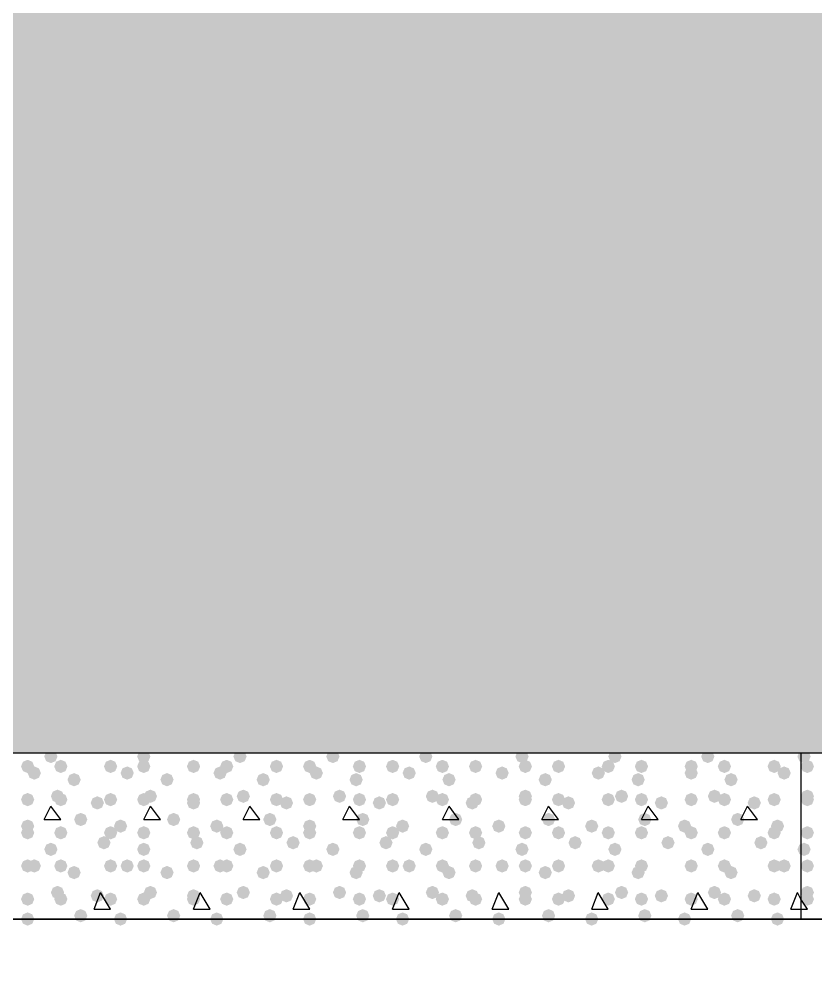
# Model space of a CAD drawing. Header units: millimetres. Extents: x 0 to 420, y 0 to 297.
# Drawn here: x 269.68 to 279.84, y 180.83 to 193.18 of the extents above; entities that cross this region are included whole.
import ezdxf

# ---------------------------------------------------------------- set-up
doc = ezdxf.new("R2010")
doc.units = ezdxf.units.MM
doc.layers.get('0').update_dxf_attribs({"linetype": 'CONTINUOUS'})

msp = doc.modelspace()

# ---------------------------------------------------------------- hatches: boundary and pattern name
at = {"true_color": 0x000008}
h = msp.add_hatch(color=0, dxfattribs=at)
h.paths.add_polyline_path([(379.603, 202.861333), (218.228333, 202.861333), (379.603, 183.811333)], flags=0)
h.paths.add_polyline_path([(218.228333, 202.861333), (379.603, 183.811333), (218.228333, 183.811333)], flags=0)
for points in [[(270.171333, 183.769), (270.146462, 183.709204), (270.086667, 183.684333), (270.026871, 183.709204), (270.002, 183.769), (270.026871, 183.828796), (270.086667, 183.853667), (270.146462, 183.828796)], [(271.356667, 183.769), (271.331796, 183.709204), (271.272, 183.684333), (271.212204, 183.709204), (271.187333, 183.769), (271.212204, 183.828796), (271.272, 183.853667), (271.331796, 183.828796)], [(272.584333, 183.769), (272.559463, 183.709204), (272.499667, 183.684333), (272.439871, 183.709204), (272.415, 183.769), (272.439871, 183.828796), (272.499667, 183.853667), (272.559462, 183.828796)], [(273.769667, 183.769), (273.744796, 183.709204), (273.685, 183.684333), (273.625204, 183.709204), (273.600333, 183.769), (273.625204, 183.828796), (273.685, 183.853667), (273.744796, 183.828796)], [(274.955, 183.769), (274.930129, 183.709204), (274.870333, 183.684333), (274.810538, 183.709204), (274.785667, 183.769), (274.810537, 183.828796), (274.870333, 183.853667), (274.930129, 183.828796)], [(276.182667, 183.769), (276.157796, 183.709204), (276.098, 183.684333), (276.038204, 183.709204), (276.013333, 183.769), (276.038204, 183.828796), (276.098, 183.853667), (276.157796, 183.828796)], [(277.368, 183.769), (277.343129, 183.709204), (277.283333, 183.684333), (277.223538, 183.709204), (277.198667, 183.769), (277.223537, 183.828796), (277.283333, 183.853667), (277.343129, 183.828796)], [(278.553333, 183.769), (278.528462, 183.709204), (278.468667, 183.684333), (278.408871, 183.709204), (278.384, 183.769), (278.408871, 183.828796), (278.468667, 183.853667), (278.528462, 183.828796)], [(269.875, 183.642), (269.850129, 183.582204), (269.790333, 183.557333), (269.730537, 183.582204), (269.705667, 183.642), (269.730537, 183.701796), (269.790333, 183.726667), (269.850129, 183.701796)], [(270.298333, 183.642), (270.273462, 183.582204), (270.213667, 183.557333), (270.153871, 183.582204), (270.129, 183.642), (270.153871, 183.701796), (270.213667, 183.726667), (270.273462, 183.701796)], [(270.933333, 183.642), (270.908462, 183.582204), (270.848667, 183.557333), (270.788871, 183.582204), (270.764, 183.642), (270.788871, 183.701796), (270.848667, 183.726667), (270.908462, 183.701796)], [(271.356667, 183.642), (271.331796, 183.582204), (271.272, 183.557333), (271.212204, 183.582204), (271.187333, 183.642), (271.212204, 183.701796), (271.272, 183.726667), (271.331796, 183.701796)], [(271.991667, 183.642), (271.966796, 183.582204), (271.907, 183.557333), (271.847204, 183.582204), (271.822333, 183.642), (271.847204, 183.701796), (271.907, 183.726667), (271.966796, 183.701796)], [(272.415, 183.642), (272.390129, 183.582204), (272.330333, 183.557333), (272.270538, 183.582204), (272.245667, 183.642), (272.270537, 183.701796), (272.330333, 183.726667), (272.390129, 183.701796)], [(273.05, 183.642), (273.025129, 183.582204), (272.965333, 183.557333), (272.905538, 183.582204), (272.880667, 183.642), (272.905537, 183.701796), (272.965333, 183.726667), (273.025129, 183.701796)], [(273.473333, 183.642), (273.448463, 183.582204), (273.388667, 183.557333), (273.328871, 183.582204), (273.304, 183.642), (273.328871, 183.701796), (273.388667, 183.726667), (273.448462, 183.701796)], [(274.108333, 183.642), (274.083463, 183.582204), (274.023667, 183.557333), (273.963871, 183.582204), (273.939, 183.642), (273.963871, 183.701796), (274.023667, 183.726667), (274.083462, 183.701796)], [(274.531667, 183.642), (274.506796, 183.582204), (274.447, 183.557333), (274.387204, 183.582204), (274.362333, 183.642), (274.387204, 183.701796), (274.447, 183.726667), (274.506796, 183.701796)], [(275.166667, 183.642), (275.141796, 183.582204), (275.082, 183.557333), (275.022204, 183.582204), (274.997333, 183.642), (275.022204, 183.701796), (275.082, 183.726667), (275.141796, 183.701796)], [(275.59, 183.642), (275.565129, 183.582204), (275.505333, 183.557333), (275.445538, 183.582204), (275.420667, 183.642), (275.445537, 183.701796), (275.505333, 183.726667), (275.565129, 183.701796)], [(276.225, 183.642), (276.200129, 183.582204), (276.140333, 183.557333), (276.080537, 183.582204), (276.055667, 183.642), (276.080537, 183.701796), (276.140333, 183.726667), (276.200129, 183.701796)], [(276.648333, 183.642), (276.623462, 183.582204), (276.563667, 183.557333), (276.503871, 183.582204), (276.479, 183.642), (276.503871, 183.701796), (276.563667, 183.726667), (276.623462, 183.701796)], [(277.283333, 183.642), (277.258462, 183.582204), (277.198667, 183.557333), (277.138871, 183.582204), (277.114, 183.642), (277.138871, 183.701796), (277.198667, 183.726667), (277.258462, 183.701796)], [(277.706667, 183.642), (277.681796, 183.582204), (277.622, 183.557333), (277.562204, 183.582204), (277.537333, 183.642), (277.562204, 183.701796), (277.622, 183.726667), (277.681796, 183.701796)], [(278.341667, 183.642), (278.316796, 183.582204), (278.257, 183.557333), (278.197204, 183.582204), (278.172333, 183.642), (278.197204, 183.701796), (278.257, 183.726667), (278.316796, 183.701796)], [(278.765, 183.642), (278.740129, 183.582204), (278.680333, 183.557333), (278.620538, 183.582204), (278.595667, 183.642), (278.620537, 183.701796), (278.680333, 183.726667), (278.740129, 183.701796)], [(279.4, 183.642), (279.375129, 183.582204), (279.315333, 183.557333), (279.255538, 183.582204), (279.230667, 183.642), (279.255537, 183.701796), (279.315333, 183.726667), (279.375129, 183.701796)], [(269.959667, 183.557333), (269.934796, 183.497537), (269.875, 183.472667), (269.815204, 183.497537), (269.790333, 183.557333), (269.815204, 183.617129), (269.875, 183.642), (269.934796, 183.617129)], [(270.467667, 183.472667), (270.442796, 183.412871), (270.383, 183.388), (270.323204, 183.412871), (270.298333, 183.472667), (270.323204, 183.532462), (270.383, 183.557333), (270.442796, 183.532463)], [(271.145, 183.557333), (271.120129, 183.497537), (271.060333, 183.472667), (271.000538, 183.497537), (270.975667, 183.557333), (271.000537, 183.617129), (271.060333, 183.642), (271.120129, 183.617129)], [(271.653, 183.472667), (271.628129, 183.412871), (271.568333, 183.388), (271.508537, 183.412871), (271.483667, 183.472667), (271.508537, 183.532462), (271.568333, 183.557333), (271.628129, 183.532463)], [(272.330333, 183.557333), (272.305462, 183.497537), (272.245667, 183.472667), (272.185871, 183.497537), (272.161, 183.557333), (272.185871, 183.617129), (272.245667, 183.642), (272.305462, 183.617129)], [(272.880667, 183.472667), (272.855796, 183.412871), (272.796, 183.388), (272.736204, 183.412871), (272.711333, 183.472667), (272.736204, 183.532462), (272.796, 183.557333), (272.855796, 183.532463)], [(273.558, 183.557333), (273.533129, 183.497537), (273.473333, 183.472667), (273.413537, 183.497537), (273.388667, 183.557333), (273.413537, 183.617129), (273.473333, 183.642), (273.533129, 183.617129)], [(274.066, 183.472667), (274.041129, 183.412871), (273.981333, 183.388), (273.921538, 183.412871), (273.896667, 183.472667), (273.921537, 183.532462), (273.981333, 183.557333), (274.041129, 183.532463)], [(274.743333, 183.557333), (274.718462, 183.497537), (274.658667, 183.472667), (274.598871, 183.497537), (274.574, 183.557333), (274.598871, 183.617129), (274.658667, 183.642), (274.718462, 183.617129)], [(275.251333, 183.472667), (275.226462, 183.412871), (275.166667, 183.388), (275.106871, 183.412871), (275.082, 183.472667), (275.106871, 183.532462), (275.166667, 183.557333), (275.226462, 183.532463)], [(275.928667, 183.557333), (275.903796, 183.497537), (275.844, 183.472667), (275.784204, 183.497537), (275.759333, 183.557333), (275.784204, 183.617129), (275.844, 183.642), (275.903796, 183.617129)], [(276.479, 183.472667), (276.454129, 183.412871), (276.394333, 183.388), (276.334538, 183.412871), (276.309667, 183.472667), (276.334537, 183.532462), (276.394333, 183.557333), (276.454129, 183.532463)], [(277.156333, 183.557333), (277.131463, 183.497537), (277.071667, 183.472667), (277.011871, 183.497537), (276.987, 183.557333), (277.011871, 183.617129), (277.071667, 183.642), (277.131462, 183.617129)], [(277.664333, 183.472667), (277.639462, 183.412871), (277.579667, 183.388), (277.519871, 183.412871), (277.495, 183.472667), (277.519871, 183.532462), (277.579667, 183.557333), (277.639462, 183.532463)], [(278.341667, 183.557333), (278.316796, 183.497537), (278.257, 183.472667), (278.197204, 183.497537), (278.172333, 183.557333), (278.197204, 183.617129), (278.257, 183.642), (278.316796, 183.617129)], [(278.849667, 183.472667), (278.824796, 183.412871), (278.765, 183.388), (278.705204, 183.412871), (278.680333, 183.472667), (278.705204, 183.532462), (278.765, 183.557333), (278.824796, 183.532463)], [(279.527, 183.557333), (279.502129, 183.497537), (279.442333, 183.472667), (279.382538, 183.497537), (279.357667, 183.557333), (279.382537, 183.617129), (279.442333, 183.642), (279.502129, 183.617129)], [(269.875, 183.218667), (269.850129, 183.158871), (269.790333, 183.134), (269.730537, 183.158871), (269.705667, 183.218667), (269.730537, 183.278462), (269.790333, 183.303333), (269.850129, 183.278463)], [(270.256, 183.261), (270.231129, 183.201204), (270.171333, 183.176333), (270.111538, 183.201204), (270.086667, 183.261), (270.111537, 183.320796), (270.171333, 183.345667), (270.231129, 183.320796)], [(270.298333, 183.218667), (270.273462, 183.158871), (270.213667, 183.134), (270.153871, 183.158871), (270.129, 183.218667), (270.153871, 183.278462), (270.213667, 183.303333), (270.273462, 183.278463)], [(270.933333, 183.218667), (270.908462, 183.158871), (270.848667, 183.134), (270.788871, 183.158871), (270.764, 183.218667), (270.788871, 183.278462), (270.848667, 183.303333), (270.908462, 183.278463)], [(271.356667, 183.218667), (271.331796, 183.158871), (271.272, 183.134), (271.212204, 183.158871), (271.187333, 183.218667), (271.212204, 183.278462), (271.272, 183.303333), (271.331796, 183.278463)], [(271.441333, 183.261), (271.416462, 183.201204), (271.356667, 183.176333), (271.296871, 183.201204), (271.272, 183.261), (271.296871, 183.320796), (271.356667, 183.345667), (271.416462, 183.320796)], [(271.991667, 183.218667), (271.966796, 183.158871), (271.907, 183.134), (271.847204, 183.158871), (271.822333, 183.218667), (271.847204, 183.278462), (271.907, 183.303333), (271.966796, 183.278463)], [(272.415, 183.218667), (272.390129, 183.158871), (272.330333, 183.134), (272.270538, 183.158871), (272.245667, 183.218667), (272.270537, 183.278462), (272.330333, 183.303333), (272.390129, 183.278463)], [(272.626667, 183.261), (272.601796, 183.201204), (272.542, 183.176333), (272.482204, 183.201204), (272.457333, 183.261), (272.482204, 183.320796), (272.542, 183.345667), (272.601796, 183.320796)], [(273.05, 183.218667), (273.025129, 183.158871), (272.965333, 183.134), (272.905538, 183.158871), (272.880667, 183.218667), (272.905537, 183.278462), (272.965333, 183.303333), (273.025129, 183.278463)], [(273.473333, 183.218667), (273.448463, 183.158871), (273.388667, 183.134), (273.328871, 183.158871), (273.304, 183.218667), (273.328871, 183.278462), (273.388667, 183.303333), (273.448462, 183.278463)], [(273.854333, 183.261), (273.829462, 183.201204), (273.769667, 183.176333), (273.709871, 183.201204), (273.685, 183.261), (273.709871, 183.320796), (273.769667, 183.345667), (273.829462, 183.320796)], [(274.108333, 183.218667), (274.083463, 183.158871), (274.023667, 183.134), (273.963871, 183.158871), (273.939, 183.218667), (273.963871, 183.278462), (274.023667, 183.303333), (274.083462, 183.278463)], [(274.531667, 183.218667), (274.506796, 183.158871), (274.447, 183.134), (274.387204, 183.158871), (274.362333, 183.218667), (274.387204, 183.278462), (274.447, 183.303333), (274.506796, 183.278463)], [(275.039667, 183.261), (275.014796, 183.201204), (274.955, 183.176333), (274.895204, 183.201204), (274.870333, 183.261), (274.895204, 183.320796), (274.955, 183.345667), (275.014796, 183.320796)], [(275.166667, 183.218667), (275.141796, 183.158871), (275.082, 183.134), (275.022204, 183.158871), (274.997333, 183.218667), (275.022204, 183.278462), (275.082, 183.303333), (275.141796, 183.278463)], [(275.59, 183.218667), (275.565129, 183.158871), (275.505333, 183.134), (275.445538, 183.158871), (275.420667, 183.218667), (275.445537, 183.278462), (275.505333, 183.303333), (275.565129, 183.278463)], [(276.225, 183.261), (276.200129, 183.201204), (276.140333, 183.176333), (276.080537, 183.201204), (276.055667, 183.261), (276.080537, 183.320796), (276.140333, 183.345667), (276.200129, 183.320796)], [(276.225, 183.218667), (276.200129, 183.158871), (276.140333, 183.134), (276.080537, 183.158871), (276.055667, 183.218667), (276.080537, 183.278462), (276.140333, 183.303333), (276.200129, 183.278463)], [(276.648333, 183.218667), (276.623462, 183.158871), (276.563667, 183.134), (276.503871, 183.158871), (276.479, 183.218667), (276.503871, 183.278462), (276.563667, 183.303333), (276.623462, 183.278463)], [(277.283333, 183.218667), (277.258462, 183.158871), (277.198667, 183.134), (277.138871, 183.158871), (277.114, 183.218667), (277.138871, 183.278462), (277.198667, 183.303333), (277.258462, 183.278463)], [(277.452667, 183.261), (277.427796, 183.201204), (277.368, 183.176333), (277.308204, 183.201204), (277.283333, 183.261), (277.308204, 183.320796), (277.368, 183.345667), (277.427796, 183.320796)], [(277.706667, 183.218667), (277.681796, 183.158871), (277.622, 183.134), (277.562204, 183.158871), (277.537333, 183.218667), (277.562204, 183.278462), (277.622, 183.303333), (277.681796, 183.278463)], [(278.341667, 183.218667), (278.316796, 183.158871), (278.257, 183.134), (278.197204, 183.158871), (278.172333, 183.218667), (278.197204, 183.278462), (278.257, 183.303333), (278.316796, 183.278463)], [(278.638, 183.261), (278.613129, 183.201204), (278.553333, 183.176333), (278.493538, 183.201204), (278.468667, 183.261), (278.493537, 183.320796), (278.553333, 183.345667), (278.613129, 183.320796)], [(278.765, 183.218667), (278.740129, 183.158871), (278.680333, 183.134), (278.620538, 183.158871), (278.595667, 183.218667), (278.620537, 183.278462), (278.680333, 183.303333), (278.740129, 183.278463)], [(279.4, 183.218667), (279.375129, 183.158871), (279.315333, 183.134), (279.255538, 183.158871), (279.230667, 183.218667), (279.255537, 183.278462), (279.315333, 183.303333), (279.375129, 183.278463)], [(270.764, 183.176333), (270.739129, 183.116537), (270.679333, 183.091667), (270.619537, 183.116537), (270.594667, 183.176333), (270.619537, 183.236129), (270.679333, 183.261), (270.739129, 183.236129)], [(271.991667, 183.176333), (271.966796, 183.116537), (271.907, 183.091667), (271.847204, 183.116537), (271.822333, 183.176333), (271.847204, 183.236129), (271.907, 183.261), (271.966796, 183.236129)], [(273.177, 183.176333), (273.152129, 183.116537), (273.092333, 183.091667), (273.032537, 183.116537), (273.007667, 183.176333), (273.032537, 183.236129), (273.092333, 183.261), (273.152129, 183.236129)], [(274.362333, 183.176333), (274.337463, 183.116537), (274.277667, 183.091667), (274.217871, 183.116537), (274.193, 183.176333), (274.217871, 183.236129), (274.277667, 183.261), (274.337462, 183.236129)], [(275.547667, 183.176333), (275.522796, 183.116537), (275.463, 183.091667), (275.403204, 183.116537), (275.378333, 183.176333), (275.403204, 183.236129), (275.463, 183.261), (275.522796, 183.236129)], [(276.775333, 183.176333), (276.750463, 183.116537), (276.690667, 183.091667), (276.630871, 183.116537), (276.606, 183.176333), (276.630871, 183.236129), (276.690667, 183.261), (276.750462, 183.236129)], [(277.960667, 183.176333), (277.935796, 183.116537), (277.876, 183.091667), (277.816204, 183.116537), (277.791333, 183.176333), (277.816204, 183.236129), (277.876, 183.261), (277.935796, 183.236129)], [(279.146, 183.176333), (279.121129, 183.116537), (279.061333, 183.091667), (279.001537, 183.116537), (278.976667, 183.176333), (279.001537, 183.236129), (279.061333, 183.261), (279.121129, 183.236129)], [(269.875, 182.88), (269.850129, 182.820204), (269.790333, 182.795333), (269.730537, 182.820204), (269.705667, 182.88), (269.730537, 182.939796), (269.790333, 182.964667), (269.850129, 182.939796)], [(270.552333, 182.964667), (270.527462, 182.904871), (270.467667, 182.88), (270.407871, 182.904871), (270.383, 182.964667), (270.407871, 183.024462), (270.467667, 183.049333), (270.527462, 183.024463)], [(271.060333, 182.88), (271.035462, 182.820204), (270.975667, 182.795333), (270.915871, 182.820204), (270.891, 182.88), (270.915871, 182.939796), (270.975667, 182.964667), (271.035462, 182.939796)], [(271.737667, 182.964667), (271.712796, 182.904871), (271.653, 182.88), (271.593204, 182.904871), (271.568333, 182.964667), (271.593204, 183.024462), (271.653, 183.049333), (271.712796, 183.024463)], [(272.288, 182.88), (272.263129, 182.820204), (272.203333, 182.795333), (272.143537, 182.820204), (272.118667, 182.88), (272.143537, 182.939796), (272.203333, 182.964667), (272.263129, 182.939796)], [(272.965333, 182.964667), (272.940462, 182.904871), (272.880667, 182.88), (272.820871, 182.904871), (272.796, 182.964667), (272.820871, 183.024462), (272.880667, 183.049333), (272.940462, 183.024463)], [(273.473333, 182.88), (273.448463, 182.820204), (273.388667, 182.795333), (273.328871, 182.820204), (273.304, 182.88), (273.328871, 182.939796), (273.388667, 182.964667), (273.448462, 182.939796)], [(274.150667, 182.964667), (274.125796, 182.904871), (274.066, 182.88), (274.006204, 182.904871), (273.981333, 182.964667), (274.006204, 183.024462), (274.066, 183.049333), (274.125796, 183.024463)], [(274.658667, 182.88), (274.633796, 182.820204), (274.574, 182.795333), (274.514204, 182.820204), (274.489333, 182.88), (274.514204, 182.939796), (274.574, 182.964667), (274.633796, 182.939796)], [(275.336, 182.964667), (275.311129, 182.904871), (275.251333, 182.88), (275.191537, 182.904871), (275.166667, 182.964667), (275.191537, 183.024462), (275.251333, 183.049333), (275.311129, 183.024463)], [(275.886333, 182.88), (275.861463, 182.820204), (275.801667, 182.795333), (275.741871, 182.820204), (275.717, 182.88), (275.741871, 182.939796), (275.801667, 182.964667), (275.861462, 182.939796)], [(276.521333, 182.964667), (276.496463, 182.904871), (276.436667, 182.88), (276.376871, 182.904871), (276.352, 182.964667), (276.376871, 183.024462), (276.436667, 183.049333), (276.496462, 183.024463)], [(277.071667, 182.88), (277.046796, 182.820204), (276.987, 182.795333), (276.927204, 182.820204), (276.902333, 182.88), (276.927204, 182.939796), (276.987, 182.964667), (277.046796, 182.939796)], [(277.749, 182.964667), (277.724129, 182.904871), (277.664333, 182.88), (277.604537, 182.904871), (277.579667, 182.964667), (277.604537, 183.024462), (277.664333, 183.049333), (277.724129, 183.024463)], [(278.257, 182.88), (278.232129, 182.820204), (278.172333, 182.795333), (278.112538, 182.820204), (278.087667, 182.88), (278.112537, 182.939796), (278.172333, 182.964667), (278.232129, 182.939796)], [(278.934333, 182.964667), (278.909462, 182.904871), (278.849667, 182.88), (278.789871, 182.904871), (278.765, 182.964667), (278.789871, 183.024462), (278.849667, 183.049333), (278.909462, 183.024463)], [(279.442333, 182.88), (279.417462, 182.820204), (279.357667, 182.795333), (279.297871, 182.820204), (279.273, 182.88), (279.297871, 182.939796), (279.357667, 182.964667), (279.417462, 182.939796)], [(269.875, 182.795333), (269.850129, 182.735537), (269.790333, 182.710667), (269.730537, 182.735537), (269.705667, 182.795333), (269.730537, 182.855129), (269.790333, 182.88), (269.850129, 182.855129)], [(270.298333, 182.795333), (270.273462, 182.735537), (270.213667, 182.710667), (270.153871, 182.735537), (270.129, 182.795333), (270.153871, 182.855129), (270.213667, 182.88), (270.273462, 182.855129)], [(270.933333, 182.795333), (270.908462, 182.735537), (270.848667, 182.710667), (270.788871, 182.735537), (270.764, 182.795333), (270.788871, 182.855129), (270.848667, 182.88), (270.908462, 182.855129)], [(271.356667, 182.795333), (271.331796, 182.735537), (271.272, 182.710667), (271.212204, 182.735537), (271.187333, 182.795333), (271.212204, 182.855129), (271.272, 182.88), (271.331796, 182.855129)], [(271.991667, 182.795333), (271.966796, 182.735537), (271.907, 182.710667), (271.847204, 182.735537), (271.822333, 182.795333), (271.847204, 182.855129), (271.907, 182.88), (271.966796, 182.855129)], [(272.415, 182.795333), (272.390129, 182.735537), (272.330333, 182.710667), (272.270538, 182.735537), (272.245667, 182.795333), (272.270537, 182.855129), (272.330333, 182.88), (272.390129, 182.855129)], [(273.05, 182.795333), (273.025129, 182.735537), (272.965333, 182.710667), (272.905538, 182.735537), (272.880667, 182.795333), (272.905537, 182.855129), (272.965333, 182.88), (273.025129, 182.855129)], [(273.473333, 182.795333), (273.448463, 182.735537), (273.388667, 182.710667), (273.328871, 182.735537), (273.304, 182.795333), (273.328871, 182.855129), (273.388667, 182.88), (273.448462, 182.855129)], [(274.108333, 182.795333), (274.083463, 182.735537), (274.023667, 182.710667), (273.963871, 182.735537), (273.939, 182.795333), (273.963871, 182.855129), (274.023667, 182.88), (274.083462, 182.855129)], [(274.531667, 182.795333), (274.506796, 182.735537), (274.447, 182.710667), (274.387204, 182.735537), (274.362333, 182.795333), (274.387204, 182.855129), (274.447, 182.88), (274.506796, 182.855129)], [(275.166667, 182.795333), (275.141796, 182.735537), (275.082, 182.710667), (275.022204, 182.735537), (274.997333, 182.795333), (275.022204, 182.855129), (275.082, 182.88), (275.141796, 182.855129)], [(275.59, 182.795333), (275.565129, 182.735537), (275.505333, 182.710667), (275.445538, 182.735537), (275.420667, 182.795333), (275.445537, 182.855129), (275.505333, 182.88), (275.565129, 182.855129)], [(276.225, 182.795333), (276.200129, 182.735537), (276.140333, 182.710667), (276.080537, 182.735537), (276.055667, 182.795333), (276.080537, 182.855129), (276.140333, 182.88), (276.200129, 182.855129)], [(276.648333, 182.795333), (276.623462, 182.735537), (276.563667, 182.710667), (276.503871, 182.735537), (276.479, 182.795333), (276.503871, 182.855129), (276.563667, 182.88), (276.623462, 182.855129)], [(277.283333, 182.795333), (277.258462, 182.735537), (277.198667, 182.710667), (277.138871, 182.735537), (277.114, 182.795333), (277.138871, 182.855129), (277.198667, 182.88), (277.258462, 182.855129)], [(277.706667, 182.795333), (277.681796, 182.735537), (277.622, 182.710667), (277.562204, 182.735537), (277.537333, 182.795333), (277.562204, 182.855129), (277.622, 182.88), (277.681796, 182.855129)], [(278.341667, 182.795333), (278.316796, 182.735537), (278.257, 182.710667), (278.197204, 182.735537), (278.172333, 182.795333), (278.197204, 182.855129), (278.257, 182.88), (278.316796, 182.855129)], [(278.765, 182.795333), (278.740129, 182.735537), (278.680333, 182.710667), (278.620538, 182.735537), (278.595667, 182.795333), (278.620537, 182.855129), (278.680333, 182.88), (278.740129, 182.855129)], [(279.4, 182.795333), (279.375129, 182.735537), (279.315333, 182.710667), (279.255538, 182.735537), (279.230667, 182.795333), (279.255537, 182.855129), (279.315333, 182.88), (279.375129, 182.855129)], [(270.848667, 182.668333), (270.823796, 182.608537), (270.764, 182.583667), (270.704204, 182.608537), (270.679333, 182.668333), (270.704204, 182.728129), (270.764, 182.753), (270.823796, 182.728129)], [(272.034, 182.668333), (272.009129, 182.608537), (271.949333, 182.583667), (271.889537, 182.608537), (271.864667, 182.668333), (271.889537, 182.728129), (271.949333, 182.753), (272.009129, 182.728129)], [(273.261667, 182.668333), (273.236796, 182.608537), (273.177, 182.583667), (273.117204, 182.608537), (273.092333, 182.668333), (273.117204, 182.728129), (273.177, 182.753), (273.236796, 182.728129)], [(274.447, 182.668333), (274.422129, 182.608537), (274.362333, 182.583667), (274.302537, 182.608537), (274.277667, 182.668333), (274.302537, 182.728129), (274.362333, 182.753), (274.422129, 182.728129)], [(275.632333, 182.668333), (275.607463, 182.608537), (275.547667, 182.583667), (275.487871, 182.608537), (275.463, 182.668333), (275.487871, 182.728129), (275.547667, 182.753), (275.607462, 182.728129)], [(276.86, 182.668333), (276.835129, 182.608537), (276.775333, 182.583667), (276.715537, 182.608537), (276.690667, 182.668333), (276.715537, 182.728129), (276.775333, 182.753), (276.835129, 182.728129)], [(278.045333, 182.668333), (278.020463, 182.608537), (277.960667, 182.583667), (277.900871, 182.608537), (277.876, 182.668333), (277.900871, 182.728129), (277.960667, 182.753), (278.020462, 182.728129)], [(279.230667, 182.668333), (279.205796, 182.608537), (279.146, 182.583667), (279.086204, 182.608537), (279.061333, 182.668333), (279.086204, 182.728129), (279.146, 182.753), (279.205796, 182.728129)], [(270.171333, 182.583667), (270.146462, 182.523871), (270.086667, 182.499), (270.026871, 182.523871), (270.002, 182.583667), (270.026871, 182.643462), (270.086667, 182.668333), (270.146462, 182.643463)], [(271.356667, 182.583667), (271.331796, 182.523871), (271.272, 182.499), (271.212204, 182.523871), (271.187333, 182.583667), (271.212204, 182.643462), (271.272, 182.668333), (271.331796, 182.643463)], [(272.584333, 182.583667), (272.559463, 182.523871), (272.499667, 182.499), (272.439871, 182.523871), (272.415, 182.583667), (272.439871, 182.643462), (272.499667, 182.668333), (272.559462, 182.643463)], [(273.769667, 182.583667), (273.744796, 182.523871), (273.685, 182.499), (273.625204, 182.523871), (273.600333, 182.583667), (273.625204, 182.643462), (273.685, 182.668333), (273.744796, 182.643463)], [(274.955, 182.583667), (274.930129, 182.523871), (274.870333, 182.499), (274.810538, 182.523871), (274.785667, 182.583667), (274.810537, 182.643462), (274.870333, 182.668333), (274.930129, 182.643463)], [(276.182667, 182.583667), (276.157796, 182.523871), (276.098, 182.499), (276.038204, 182.523871), (276.013333, 182.583667), (276.038204, 182.643462), (276.098, 182.668333), (276.157796, 182.643463)], [(277.368, 182.583667), (277.343129, 182.523871), (277.283333, 182.499), (277.223538, 182.523871), (277.198667, 182.583667), (277.223537, 182.643462), (277.283333, 182.668333), (277.343129, 182.643463)], [(278.553333, 182.583667), (278.528462, 182.523871), (278.468667, 182.499), (278.408871, 182.523871), (278.384, 182.583667), (278.408871, 182.643462), (278.468667, 182.668333), (278.528462, 182.643463)], [(269.875, 182.372), (269.850129, 182.312204), (269.790333, 182.287333), (269.730537, 182.312204), (269.705667, 182.372), (269.730537, 182.431796), (269.790333, 182.456667), (269.850129, 182.431796)], [(269.959667, 182.372), (269.934796, 182.312204), (269.875, 182.287333), (269.815204, 182.312204), (269.790333, 182.372), (269.815204, 182.431796), (269.875, 182.456667), (269.934796, 182.431796)], [(270.298333, 182.372), (270.273462, 182.312204), (270.213667, 182.287333), (270.153871, 182.312204), (270.129, 182.372), (270.153871, 182.431796), (270.213667, 182.456667), (270.273462, 182.431796)], [(270.933333, 182.372), (270.908462, 182.312204), (270.848667, 182.287333), (270.788871, 182.312204), (270.764, 182.372), (270.788871, 182.431796), (270.848667, 182.456667), (270.908462, 182.431796)], [(271.145, 182.372), (271.120129, 182.312204), (271.060333, 182.287333), (271.000538, 182.312204), (270.975667, 182.372), (271.000537, 182.431796), (271.060333, 182.456667), (271.120129, 182.431796)], [(271.356667, 182.372), (271.331796, 182.312204), (271.272, 182.287333), (271.212204, 182.312204), (271.187333, 182.372), (271.212204, 182.431796), (271.272, 182.456667), (271.331796, 182.431796)], [(271.991667, 182.372), (271.966796, 182.312204), (271.907, 182.287333), (271.847204, 182.312204), (271.822333, 182.372), (271.847204, 182.431796), (271.907, 182.456667), (271.966796, 182.431796)], [(272.330333, 182.372), (272.305462, 182.312204), (272.245667, 182.287333), (272.185871, 182.312204), (272.161, 182.372), (272.185871, 182.431796), (272.245667, 182.456667), (272.305462, 182.431796)], [(272.415, 182.372), (272.390129, 182.312204), (272.330333, 182.287333), (272.270538, 182.312204), (272.245667, 182.372), (272.270537, 182.431796), (272.330333, 182.456667), (272.390129, 182.431796)], [(273.05, 182.372), (273.025129, 182.312204), (272.965333, 182.287333), (272.905538, 182.312204), (272.880667, 182.372), (272.905537, 182.431796), (272.965333, 182.456667), (273.025129, 182.431796)], [(273.473333, 182.372), (273.448463, 182.312204), (273.388667, 182.287333), (273.328871, 182.312204), (273.304, 182.372), (273.328871, 182.431796), (273.388667, 182.456667), (273.448462, 182.431796)], [(273.558, 182.372), (273.533129, 182.312204), (273.473333, 182.287333), (273.413537, 182.312204), (273.388667, 182.372), (273.413537, 182.431796), (273.473333, 182.456667), (273.533129, 182.431796)], [(274.108333, 182.372), (274.083463, 182.312204), (274.023667, 182.287333), (273.963871, 182.312204), (273.939, 182.372), (273.963871, 182.431796), (274.023667, 182.456667), (274.083462, 182.431796)], [(274.531667, 182.372), (274.506796, 182.312204), (274.447, 182.287333), (274.387204, 182.312204), (274.362333, 182.372), (274.387204, 182.431796), (274.447, 182.456667), (274.506796, 182.431796)], [(274.743333, 182.372), (274.718462, 182.312204), (274.658667, 182.287333), (274.598871, 182.312204), (274.574, 182.372), (274.598871, 182.431796), (274.658667, 182.456667), (274.718462, 182.431796)], [(275.166667, 182.372), (275.141796, 182.312204), (275.082, 182.287333), (275.022204, 182.312204), (274.997333, 182.372), (275.022204, 182.431796), (275.082, 182.456667), (275.141796, 182.431796)], [(275.59, 182.372), (275.565129, 182.312204), (275.505333, 182.287333), (275.445538, 182.312204), (275.420667, 182.372), (275.445537, 182.431796), (275.505333, 182.456667), (275.565129, 182.431796)], [(275.928667, 182.372), (275.903796, 182.312204), (275.844, 182.287333), (275.784204, 182.312204), (275.759333, 182.372), (275.784204, 182.431796), (275.844, 182.456667), (275.903796, 182.431796)], [(276.225, 182.372), (276.200129, 182.312204), (276.140333, 182.287333), (276.080537, 182.312204), (276.055667, 182.372), (276.080537, 182.431796), (276.140333, 182.456667), (276.200129, 182.431796)], [(276.648333, 182.372), (276.623462, 182.312204), (276.563667, 182.287333), (276.503871, 182.312204), (276.479, 182.372), (276.503871, 182.431796), (276.563667, 182.456667), (276.623462, 182.431796)], [(277.156333, 182.372), (277.131463, 182.312204), (277.071667, 182.287333), (277.011871, 182.312204), (276.987, 182.372), (277.011871, 182.431796), (277.071667, 182.456667), (277.131462, 182.431796)], [(277.283333, 182.372), (277.258462, 182.312204), (277.198667, 182.287333), (277.138871, 182.312204), (277.114, 182.372), (277.138871, 182.431796), (277.198667, 182.456667), (277.258462, 182.431796)], [(277.706667, 182.372), (277.681796, 182.312204), (277.622, 182.287333), (277.562204, 182.312204), (277.537333, 182.372), (277.562204, 182.431796), (277.622, 182.456667), (277.681796, 182.431796)], [(278.341667, 182.372), (278.316796, 182.312204), (278.257, 182.287333), (278.197204, 182.312204), (278.172333, 182.372), (278.197204, 182.431796), (278.257, 182.456667), (278.316796, 182.431796)], [(278.341667, 182.372), (278.316796, 182.312204), (278.257, 182.287333), (278.197204, 182.312204), (278.172333, 182.372), (278.197204, 182.431796), (278.257, 182.456667), (278.316796, 182.431796)], [(278.765, 182.372), (278.740129, 182.312204), (278.680333, 182.287333), (278.620538, 182.312204), (278.595667, 182.372), (278.620537, 182.431796), (278.680333, 182.456667), (278.740129, 182.431796)], [(279.4, 182.372), (279.375129, 182.312204), (279.315333, 182.287333), (279.255538, 182.312204), (279.230667, 182.372), (279.255537, 182.431796), (279.315333, 182.456667), (279.375129, 182.431796)], [(279.527, 182.372), (279.502129, 182.312204), (279.442333, 182.287333), (279.382538, 182.312204), (279.357667, 182.372), (279.382537, 182.431796), (279.442333, 182.456667), (279.502129, 182.431796)], [(270.467667, 182.287333), (270.442796, 182.227537), (270.383, 182.202667), (270.323204, 182.227537), (270.298333, 182.287333), (270.323204, 182.347129), (270.383, 182.372), (270.442796, 182.347129)], [(271.653, 182.287333), (271.628129, 182.227537), (271.568333, 182.202667), (271.508537, 182.227537), (271.483667, 182.287333), (271.508537, 182.347129), (271.568333, 182.372), (271.628129, 182.347129)], [(272.880667, 182.287333), (272.855796, 182.227537), (272.796, 182.202667), (272.736204, 182.227537), (272.711333, 182.287333), (272.736204, 182.347129), (272.796, 182.372), (272.855796, 182.347129)], [(274.066, 182.287333), (274.041129, 182.227537), (273.981333, 182.202667), (273.921538, 182.227537), (273.896667, 182.287333), (273.921537, 182.347129), (273.981333, 182.372), (274.041129, 182.347129)], [(275.251333, 182.287333), (275.226462, 182.227537), (275.166667, 182.202667), (275.106871, 182.227537), (275.082, 182.287333), (275.106871, 182.347129), (275.166667, 182.372), (275.226462, 182.347129)], [(276.479, 182.287333), (276.454129, 182.227537), (276.394333, 182.202667), (276.334538, 182.227537), (276.309667, 182.287333), (276.334537, 182.347129), (276.394333, 182.372), (276.454129, 182.347129)], [(277.664333, 182.287333), (277.639462, 182.227537), (277.579667, 182.202667), (277.519871, 182.227537), (277.495, 182.287333), (277.519871, 182.347129), (277.579667, 182.372), (277.639462, 182.347129)], [(278.849667, 182.287333), (278.824796, 182.227537), (278.765, 182.202667), (278.705204, 182.227537), (278.680333, 182.287333), (278.705204, 182.347129), (278.765, 182.372), (278.824796, 182.347129)], [(270.256, 182.033333), (270.231129, 181.973537), (270.171333, 181.948667), (270.111538, 181.973537), (270.086667, 182.033333), (270.111537, 182.093129), (270.171333, 182.118), (270.231129, 182.093129)], [(270.764, 181.991), (270.739129, 181.931204), (270.679333, 181.906333), (270.619537, 181.931204), (270.594667, 181.991), (270.619537, 182.050796), (270.679333, 182.075667), (270.739129, 182.050796)], [(271.441333, 182.033333), (271.416462, 181.973537), (271.356667, 181.948667), (271.296871, 181.973537), (271.272, 182.033333), (271.296871, 182.093129), (271.356667, 182.118), (271.416462, 182.093129)], [(271.991667, 181.991), (271.966796, 181.931204), (271.907, 181.906333), (271.847204, 181.931204), (271.822333, 181.991), (271.847204, 182.050796), (271.907, 182.075667), (271.966796, 182.050796)], [(272.626667, 182.033333), (272.601796, 181.973537), (272.542, 181.948667), (272.482204, 181.973537), (272.457333, 182.033333), (272.482204, 182.093129), (272.542, 182.118), (272.601796, 182.093129)], [(273.177, 181.991), (273.152129, 181.931204), (273.092333, 181.906333), (273.032537, 181.931204), (273.007667, 181.991), (273.032537, 182.050796), (273.092333, 182.075667), (273.152129, 182.050796)], [(273.854333, 182.033333), (273.829462, 181.973537), (273.769667, 181.948667), (273.709871, 181.973537), (273.685, 182.033333), (273.709871, 182.093129), (273.769667, 182.118), (273.829462, 182.093129)], [(274.362333, 181.991), (274.337463, 181.931204), (274.277667, 181.906333), (274.217871, 181.931204), (274.193, 181.991), (274.217871, 182.050796), (274.277667, 182.075667), (274.337462, 182.050796)], [(275.039667, 182.033333), (275.014796, 181.973537), (274.955, 181.948667), (274.895204, 181.973537), (274.870333, 182.033333), (274.895204, 182.093129), (274.955, 182.118), (275.014796, 182.093129)], [(275.547667, 181.991), (275.522796, 181.931204), (275.463, 181.906333), (275.403204, 181.931204), (275.378333, 181.991), (275.403204, 182.050796), (275.463, 182.075667), (275.522796, 182.050796)], [(276.225, 182.033333), (276.200129, 181.973537), (276.140333, 181.948667), (276.080537, 181.973537), (276.055667, 182.033333), (276.080537, 182.093129), (276.140333, 182.118), (276.200129, 182.093129)], [(276.775333, 181.991), (276.750463, 181.931204), (276.690667, 181.906333), (276.630871, 181.931204), (276.606, 181.991), (276.630871, 182.050796), (276.690667, 182.075667), (276.750462, 182.050796)], [(277.452667, 182.033333), (277.427796, 181.973537), (277.368, 181.948667), (277.308204, 181.973537), (277.283333, 182.033333), (277.308204, 182.093129), (277.368, 182.118), (277.427796, 182.093129)], [(277.960667, 181.991), (277.935796, 181.931204), (277.876, 181.906333), (277.816204, 181.931204), (277.791333, 181.991), (277.816204, 182.050796), (277.876, 182.075667), (277.935796, 182.050796)], [(278.638, 182.033333), (278.613129, 181.973537), (278.553333, 181.948667), (278.493538, 181.973537), (278.468667, 182.033333), (278.493537, 182.093129), (278.553333, 182.118), (278.613129, 182.093129)], [(279.146, 181.991), (279.121129, 181.931204), (279.061333, 181.906333), (279.001537, 181.931204), (278.976667, 181.991), (279.001537, 182.050796), (279.061333, 182.075667), (279.121129, 182.050796)], [(269.875, 181.948667), (269.850129, 181.888871), (269.790333, 181.864), (269.730537, 181.888871), (269.705667, 181.948667), (269.730537, 182.008462), (269.790333, 182.033333), (269.850129, 182.008463)], [(270.298333, 181.948667), (270.273462, 181.888871), (270.213667, 181.864), (270.153871, 181.888871), (270.129, 181.948667), (270.153871, 182.008462), (270.213667, 182.033333), (270.273462, 182.008463)], [(270.933333, 181.948667), (270.908462, 181.888871), (270.848667, 181.864), (270.788871, 181.888871), (270.764, 181.948667), (270.788871, 182.008462), (270.848667, 182.033333), (270.908462, 182.008463)], [(271.356667, 181.948667), (271.331796, 181.888871), (271.272, 181.864), (271.212204, 181.888871), (271.187333, 181.948667), (271.212204, 182.008462), (271.272, 182.033333), (271.331796, 182.008463)], [(271.991667, 181.948667), (271.966796, 181.888871), (271.907, 181.864), (271.847204, 181.888871), (271.822333, 181.948667), (271.847204, 182.008462), (271.907, 182.033333), (271.966796, 182.008463)], [(272.415, 181.948667), (272.390129, 181.888871), (272.330333, 181.864), (272.270538, 181.888871), (272.245667, 181.948667), (272.270537, 182.008462), (272.330333, 182.033333), (272.390129, 182.008463)], [(273.05, 181.948667), (273.025129, 181.888871), (272.965333, 181.864), (272.905538, 181.888871), (272.880667, 181.948667), (272.905537, 182.008462), (272.965333, 182.033333), (273.025129, 182.008463)], [(273.473333, 181.948667), (273.448463, 181.888871), (273.388667, 181.864), (273.328871, 181.888871), (273.304, 181.948667), (273.328871, 182.008462), (273.388667, 182.033333), (273.448462, 182.008463)], [(274.108333, 181.948667), (274.083463, 181.888871), (274.023667, 181.864), (273.963871, 181.888871), (273.939, 181.948667), (273.963871, 182.008462), (274.023667, 182.033333), (274.083462, 182.008463)], [(274.531667, 181.948667), (274.506796, 181.888871), (274.447, 181.864), (274.387204, 181.888871), (274.362333, 181.948667), (274.387204, 182.008462), (274.447, 182.033333), (274.506796, 182.008463)], [(275.166667, 181.948667), (275.141796, 181.888871), (275.082, 181.864), (275.022204, 181.888871), (274.997333, 181.948667), (275.022204, 182.008462), (275.082, 182.033333), (275.141796, 182.008463)], [(275.59, 181.948667), (275.565129, 181.888871), (275.505333, 181.864), (275.445538, 181.888871), (275.420667, 181.948667), (275.445537, 182.008462), (275.505333, 182.033333), (275.565129, 182.008463)], [(276.225, 181.948667), (276.200129, 181.888871), (276.140333, 181.864), (276.080537, 181.888871), (276.055667, 181.948667), (276.080537, 182.008462), (276.140333, 182.033333), (276.200129, 182.008463)], [(276.648333, 181.948667), (276.623462, 181.888871), (276.563667, 181.864), (276.503871, 181.888871), (276.479, 181.948667), (276.503871, 182.008462), (276.563667, 182.033333), (276.623462, 182.008463)], [(277.283333, 181.948667), (277.258462, 181.888871), (277.198667, 181.864), (277.138871, 181.888871), (277.114, 181.948667), (277.138871, 182.008462), (277.198667, 182.033333), (277.258462, 182.008463)], [(277.706667, 181.948667), (277.681796, 181.888871), (277.622, 181.864), (277.562204, 181.888871), (277.537333, 181.948667), (277.562204, 182.008462), (277.622, 182.033333), (277.681796, 182.008463)], [(278.341667, 181.948667), (278.316796, 181.888871), (278.257, 181.864), (278.197204, 181.888871), (278.172333, 181.948667), (278.197204, 182.008462), (278.257, 182.033333), (278.316796, 182.008463)], [(278.765, 181.948667), (278.740129, 181.888871), (278.680333, 181.864), (278.620538, 181.888871), (278.595667, 181.948667), (278.620537, 182.008462), (278.680333, 182.033333), (278.740129, 182.008463)], [(279.4, 181.948667), (279.375129, 181.888871), (279.315333, 181.864), (279.255538, 181.888871), (279.230667, 181.948667), (279.255537, 182.008462), (279.315333, 182.033333), (279.375129, 182.008463)], [(270.552333, 181.737), (270.527462, 181.677204), (270.467667, 181.652333), (270.407871, 181.677204), (270.383, 181.737), (270.407871, 181.796796), (270.467667, 181.821667), (270.527462, 181.796796)], [(271.737667, 181.737), (271.712796, 181.677204), (271.653, 181.652333), (271.593204, 181.677204), (271.568333, 181.737), (271.593204, 181.796796), (271.653, 181.821667), (271.712796, 181.796796)], [(272.965333, 181.737), (272.940462, 181.677204), (272.880667, 181.652333), (272.820871, 181.677204), (272.796, 181.737), (272.820871, 181.796796), (272.880667, 181.821667), (272.940462, 181.796796)], [(274.150667, 181.737), (274.125796, 181.677204), (274.066, 181.652333), (274.006204, 181.677204), (273.981333, 181.737), (274.006204, 181.796796), (274.066, 181.821667), (274.125796, 181.796796)], [(275.336, 181.737), (275.311129, 181.677204), (275.251333, 181.652333), (275.191537, 181.677204), (275.166667, 181.737), (275.191537, 181.796796), (275.251333, 181.821667), (275.311129, 181.796796)], [(276.521333, 181.737), (276.496463, 181.677204), (276.436667, 181.652333), (276.376871, 181.677204), (276.352, 181.737), (276.376871, 181.796796), (276.436667, 181.821667), (276.496462, 181.796796)], [(277.749, 181.737), (277.724129, 181.677204), (277.664333, 181.652333), (277.604537, 181.677204), (277.579667, 181.737), (277.604537, 181.796796), (277.664333, 181.821667), (277.724129, 181.796796)], [(278.934333, 181.737), (278.909462, 181.677204), (278.849667, 181.652333), (278.789871, 181.677204), (278.765, 181.737), (278.789871, 181.796796), (278.849667, 181.821667), (278.909462, 181.796796)], [(269.875, 181.694667), (269.850129, 181.634871), (269.790333, 181.61), (269.730537, 181.634871), (269.705667, 181.694667), (269.730537, 181.754462), (269.790333, 181.779333), (269.850129, 181.754463)], [(271.060333, 181.694667), (271.035462, 181.634871), (270.975667, 181.61), (270.915871, 181.634871), (270.891, 181.694667), (270.915871, 181.754462), (270.975667, 181.779333), (271.035462, 181.754463)], [(272.288, 181.694667), (272.263129, 181.634871), (272.203333, 181.61), (272.143537, 181.634871), (272.118667, 181.694667), (272.143537, 181.754462), (272.203333, 181.779333), (272.263129, 181.754463)], [(273.473333, 181.694667), (273.448463, 181.634871), (273.388667, 181.61), (273.328871, 181.634871), (273.304, 181.694667), (273.328871, 181.754462), (273.388667, 181.779333), (273.448462, 181.754463)], [(274.658667, 181.694667), (274.633796, 181.634871), (274.574, 181.61), (274.514204, 181.634871), (274.489333, 181.694667), (274.514204, 181.754462), (274.574, 181.779333), (274.633796, 181.754463)], [(275.886333, 181.694667), (275.861463, 181.634871), (275.801667, 181.61), (275.741871, 181.634871), (275.717, 181.694667), (275.741871, 181.754462), (275.801667, 181.779333), (275.861462, 181.754463)], [(277.071667, 181.694667), (277.046796, 181.634871), (276.987, 181.61), (276.927204, 181.634871), (276.902333, 181.694667), (276.927204, 181.754462), (276.987, 181.779333), (277.046796, 181.754463)], [(278.257, 181.694667), (278.232129, 181.634871), (278.172333, 181.61), (278.112538, 181.634871), (278.087667, 181.694667), (278.112537, 181.754462), (278.172333, 181.779333), (278.232129, 181.754463)], [(279.442333, 181.694667), (279.417462, 181.634871), (279.357667, 181.61), (279.297871, 181.634871), (279.273, 181.694667), (279.297871, 181.754462), (279.357667, 181.779333), (279.417462, 181.754463)]]:
    msp.add_hatch(color=0, dxfattribs=at).paths.add_polyline_path(points, flags=0)
at = {"true_color": 0x000007}
for points in [[(279.781, 183.769), (279.756129, 183.709204), (279.696333, 183.684333), (279.636538, 183.709204), (279.611667, 183.769), (279.636537, 183.828796), (279.696333, 183.853667), (279.756129, 183.828796)], [(279.823333, 183.642), (279.798463, 183.582204), (279.738667, 183.557333), (279.678871, 183.582204), (279.654, 183.642), (279.678871, 183.701796), (279.738667, 183.726667), (279.798462, 183.701796)], [(279.823333, 183.261), (279.798463, 183.201204), (279.738667, 183.176333), (279.678871, 183.201204), (279.654, 183.261), (279.678871, 183.320796), (279.738667, 183.345667), (279.798462, 183.320796)], [(279.823333, 183.218667), (279.798463, 183.158871), (279.738667, 183.134), (279.678871, 183.158871), (279.654, 183.218667), (279.678871, 183.278462), (279.738667, 183.303333), (279.798462, 183.278463)], [(279.823333, 182.795333), (279.798463, 182.735537), (279.738667, 182.710667), (279.678871, 182.735537), (279.654, 182.795333), (279.678871, 182.855129), (279.738667, 182.88), (279.798462, 182.855129)], [(279.781, 182.583667), (279.756129, 182.523871), (279.696333, 182.499), (279.636538, 182.523871), (279.611667, 182.583667), (279.636537, 182.643462), (279.696333, 182.668333), (279.756129, 182.643463)], [(279.823333, 182.372), (279.798463, 182.312204), (279.738667, 182.287333), (279.678871, 182.312204), (279.654, 182.372), (279.678871, 182.431796), (279.738667, 182.456667), (279.798462, 182.431796)], [(279.823333, 182.033333), (279.798463, 181.973537), (279.738667, 181.948667), (279.678871, 181.973537), (279.654, 182.033333), (279.678871, 182.093129), (279.738667, 182.118), (279.798462, 182.093129)], [(279.823333, 181.948667), (279.798463, 181.888871), (279.738667, 181.864), (279.678871, 181.888871), (279.654, 181.948667), (279.678871, 182.008462), (279.738667, 182.033333), (279.798462, 182.008463)]]:
    msp.add_hatch(color=0, dxfattribs=at).paths.add_polyline_path(points, flags=0)

# ---------------------------------------------------------------- linework, layer by layer
at = {"color": 0, "true_color": 0x000007}
for points in [[(32.469667, 183.811333), (32.469667, 160.485667), (380.661333, 160.485667), (380.661333, 183.811333), (218.228333, 183.811333), (218.228333, 204.978), (194.902667, 204.978), (194.902667, 183.811333)], [(32.469667, 183.811333), (32.469667, 160.485667), (380.661333, 160.485667), (380.661333, 183.811333), (218.228333, 183.811333), (218.228333, 204.978), (194.902667, 204.978), (194.902667, 183.811333)], [(279.654, 183.811333), (279.654, 181.694667), (281.770667, 181.694667), (281.770667, 183.811333)]]:
    msp.add_lwpolyline(points, close=True, dxfattribs=at)
at = {"color": 0, "true_color": 0x0000fd}
msp.add_lwpolyline([(34.586333, 162.602333), (378.544667, 162.602333), (378.544667, 181.694667), (216.111667, 181.694667), (216.111667, 202.861333), (197.019333, 202.861333), (197.019333, 181.694667), (34.586333, 181.694667)], close=True, dxfattribs=at)
at = {"color": 0, "true_color": 0x000008}
msp.add_lwpolyline([(218.228333, 202.861333), (379.603, 183.811333), (218.228333, 183.811333)], close=True, dxfattribs=at)
at = {"color": 0, "true_color": 0x000007}
for points in [[(279.654, 183.811333), (260.604, 183.811333)], [(279.738667, 181.821667), (279.654, 181.948667)], [(279.654, 181.821667), (279.738667, 181.821667)], [(260.604, 181.694667), (279.654, 181.694667)]]:
    msp.add_lwpolyline(points, dxfattribs=at)
at = {"color": 0, "true_color": 0x000008}
for points in [[(270.002, 182.964667), (270.086667, 183.134)], [(270.213667, 182.964667), (270.086667, 183.134)], [(271.272, 182.964667), (271.356667, 183.134)], [(271.483667, 182.964667), (271.356667, 183.134)], [(272.542, 182.964667), (272.626667, 183.134)], [(272.753667, 182.964667), (272.626667, 183.134)], [(273.812, 182.964667), (273.896667, 183.134)], [(274.023667, 182.964667), (273.896667, 183.134)], [(275.082, 182.964667), (275.166667, 183.134)], [(275.293667, 182.964667), (275.166667, 183.134)], [(276.352, 182.964667), (276.436667, 183.134)], [(276.563667, 182.964667), (276.436667, 183.134)], [(277.622, 182.964667), (277.706667, 183.134)], [(277.833667, 182.964667), (277.706667, 183.134)], [(278.892, 182.964667), (278.976667, 183.134)], [(279.103667, 182.964667), (278.976667, 183.134)], [(270.002, 182.964667), (270.213667, 182.964667)], [(271.272, 182.964667), (271.483667, 182.964667)], [(272.542, 182.964667), (272.753667, 182.964667)], [(273.812, 182.964667), (274.023667, 182.964667)], [(275.082, 182.964667), (275.293667, 182.964667)], [(276.352, 182.964667), (276.563667, 182.964667)], [(277.622, 182.964667), (277.833667, 182.964667)], [(278.892, 182.964667), (279.103667, 182.964667)], [(270.637, 181.821667), (270.721667, 182.033333)], [(270.848667, 181.821667), (270.721667, 182.033333)], [(271.907, 181.821667), (271.991667, 182.033333)], [(272.118667, 181.821667), (271.991667, 182.033333)], [(273.177, 181.821667), (273.261667, 182.033333)], [(273.388667, 181.821667), (273.261667, 182.033333)], [(274.447, 181.821667), (274.531667, 182.033333)], [(274.658667, 181.821667), (274.531667, 182.033333)], [(275.717, 181.821667), (275.801667, 182.033333)], [(275.928667, 181.821667), (275.801667, 182.033333)], [(276.987, 181.821667), (277.071667, 182.033333)], [(277.198667, 181.821667), (277.071667, 182.033333)], [(278.257, 181.821667), (278.341667, 182.033333)], [(278.468667, 181.821667), (278.341667, 182.033333)], [(279.527, 181.821667), (279.611667, 182.033333)], [(279.654, 181.948667), (279.611667, 182.033333)], [(270.637, 181.821667), (270.848667, 181.821667)], [(271.907, 181.821667), (272.118667, 181.821667)], [(273.177, 181.821667), (273.388667, 181.821667)], [(274.447, 181.821667), (274.658667, 181.821667)], [(275.717, 181.821667), (275.928667, 181.821667)], [(276.987, 181.821667), (277.198667, 181.821667)], [(278.257, 181.821667), (278.468667, 181.821667)], [(279.527, 181.821667), (279.654, 181.821667)]]:
    msp.add_lwpolyline(points, dxfattribs=at)

doc.saveas('drawing.dxf')
